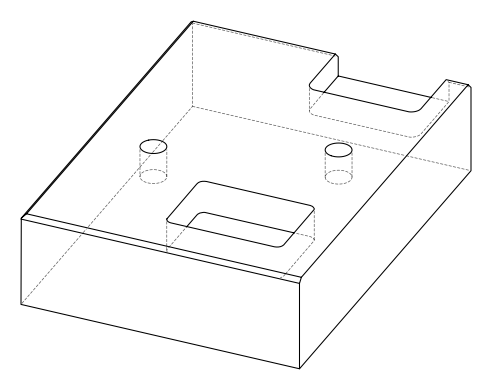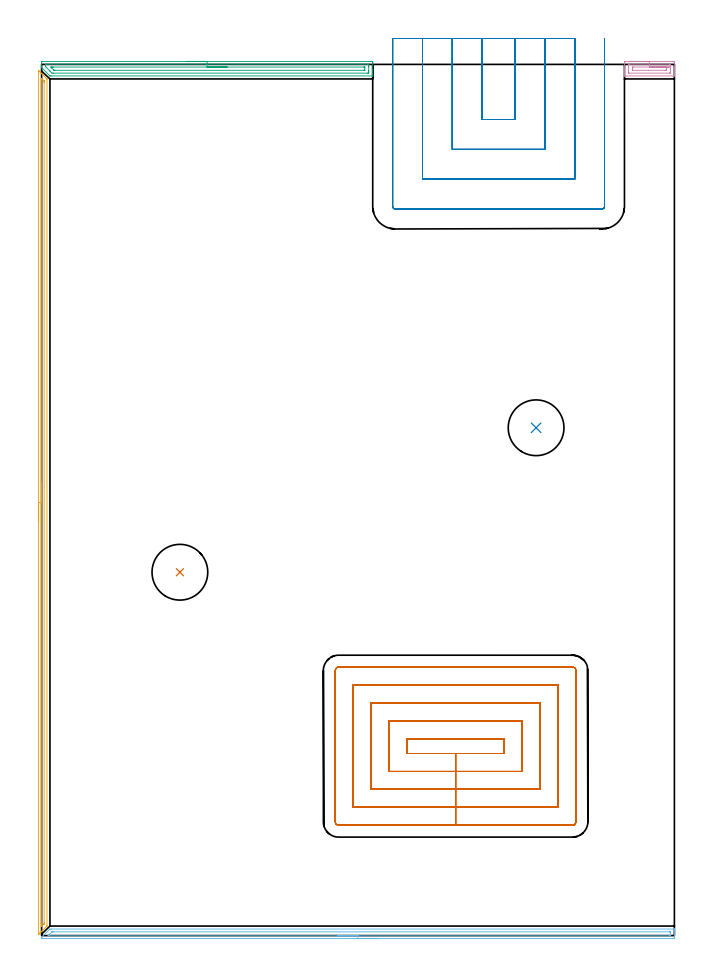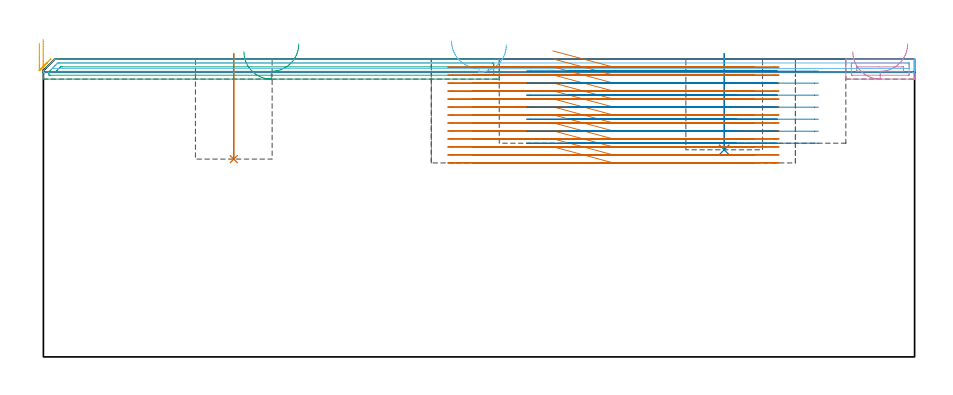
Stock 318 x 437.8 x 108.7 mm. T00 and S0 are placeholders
(PLAN: 8 operations, 3 tool changes, 69.1 min)
(1 INDEXABLE_INSERT_DRILL_BLIND_HOLE_FROM_SOLID | STEP1POCKET | UGT0302_007 | 0.16 min | 22452 mm3)
(2 INDEXABLE_INSERT_DRILL_BLIND_HOLE_FROM_SOLID_1 | STEP1POCKET_1 | UGT0302_007 | 0.14 min | 20363 mm3)
(3 AREA_MILL | FG_CHAMFER_SURFACE | UGT0205_001 | 4.16 min | 4556 mm3)
(4 AREA_MILL_1 | FG_CHAMFER_SURFACE_1 | UGT0205_001 | 0.8 min | 792 mm3)
(5 AREA_MILL_2 | FG_CHAMFER_SURFACE_2 | UGT0205_001 | 7.05 min | 3814 mm3)
(6 AREA_MILL_3 | FG_CHAMFER_SURFACE_3 | UGT0205_001 | 5.24 min | 3626 mm3)
(7 MILL_RECTANGULAR_POCKET | POCKET_RECTANGULAR_STRAIGHT | NXT0201_011 | Follow Part, ap 3, ae 75% | 35.49 min | 458490 mm3)
(8 MILL_SLOT | SLOT_PARTIAL_RECTANGULAR | UGT0201_094 | Follow Part, ap 5, ae 75% | 16.05 min | 319269 mm3)
(TOOL UGT0302_007 | Indexable Insert Drill 28mm | D28 PA180 FL50 Z2)
(TOOL UGT0205_001 | Chamfer Mill 20 x 3 x 45 deg. | D20 FL50 Z2)
(TOOL NXT0201_011 | ENDMILL 12mm [2P460-1200-NA 1630] | D12 FL38 Z6)
(TOOL UGT0201_094 | End mill 20 mm | D20 FL38 Z4)
(OP 1 INDEXABLE_INSERT_DRILL_BLIND_HOLE_FROM_SOLID)
G17 G21 G94 G90
T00 M6
G54
G17 G0 G90 X69.5 Y182.6 S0 M3
G43 Z118.7 H0
G94 G81 G98 Z72.2 F250. R110.7
G80
M5
M2
(OP 2 INDEXABLE_INSERT_DRILL_BLIND_HOLE_FROM_SOLID_1)
G17 G21 G94 G90
T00 M6
G54
G17 G0 G90 X248.5 Y255.2 S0 M3
G43 Z118.7 H0
G94 G81 G98 Z75.6 F250. R110.7
G80
M5
M2
(OP 3 AREA_MILL)
G17 G21 G94 G90
T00 M6
G54
G17 G0 G90 X73.2 Y439.3 S1061 M3
G43 Z118.7 H0
Z111.4
G94 G1 X73.238 Z110.528 F250.
X73.352 Z109.664
X73.541 Z108.812
X73.803 Z107.98
X74.137 Z107.174
X74.54 Z106.4
X75.008 Z105.664
X75.54 Z104.972
X76.129 Z104.329
X76.772 Z103.74
X77.464 Z103.209
X78.2 Z102.74
X78.974 Z102.337
X79.78 Z102.003
X80.612 Z101.741
X81.463 Z101.552
X82.328 Z101.438
X83.2 Z101.4
X165.244
X165.789 Y439.298 Z101.402
X166.328 Y439.294 Z101.404
X166.392 Y439.291 Z101.406
X166.4 Y438.758 Z101.939
Y435.206 Z105.488
Y434.645 Z106.051
Y434.318 Z106.378
Y433.758 Z106.939
Y433.43 Z107.265
Y432.775 Z107.924
Y432.4 Z108.3
Y432.036 Z108.655
X166.391 Y432.002 Z108.688
X166.236 Y432. Z108.7
X5.075
X4.2 Y432.007 Z108.693
X4.182 Y432.017 Z108.682
X0.106 Y436.094 Z104.604
X0.008 Y436.193 Z104.503
X0.003 Y436.211 Z104.486
X0. Y436.749 Z103.951
Y438.197 Z102.499
Y438.758 Z101.939
Y439.085 Z101.612
X0.002 Y439.291 Z101.405
X0.437 Y439.3 Z101.4
X83.2
Y437.886 Z102.814
X164.003 Y437.885 Z102.815
X164.39 Y437.87 Z102.83
X164.397 Y437.478 Z103.222
X164.399 Y436.982 Z103.718
X164.4 Y436.587 Z104.113
Y434.812 Z105.888
X164.399 Y434.318 Z106.382
X164.398 Y433.926 Z106.774
X164.39 Y433.43 Z107.27
X164.018 Y433.415 Z107.285
X164.003
X5.968
X5.232 Y433.43 Z107.27
X5.075 Y433.579 Z107.121
X4.332 Y434.318 Z106.382
X4.182 Y434.467 Z106.233
X2.397 Y436.255 Z104.445
X2.04 Y436.622 Z104.078
X2.01 Y436.676 Z104.024
X2.006 Y436.745 Z103.955
X2.002 Y436.85 Z103.85
X2.001 Y436.982 Z103.718
X2.002 Y437.374 Z103.326
X2.01 Y437.87 Z102.83
X2.381 Y437.885 Z102.815
X2.397
X83.2 Y437.886 Z102.814
Y436.472 Z104.228
X161.838 Y436.471 Z104.229
X162.217 Y436.469 Z104.231
X162.343 Y436.467 Z104.233
X162.381 Y436.465 Z104.235
X162.39 Y436.396 Z104.304
X162.396 Y436.275 Z104.425
X162.399 Y436.094 Z104.606
X162.398 Y435.027 Z105.673
X162.39 Y434.846 Z105.854
X162.378 Y434.835 Z105.865
X162.359 Y434.832 Z105.868
X162.312 Y434.83 Z105.87
X162.217 Y434.829 Z105.871
X161.704 Y434.828 Z105.872
X6.861 Y434.829 Z105.871
X6.346 Y434.83 Z105.87
X6.301 Y434.832 Z105.868
X6.282 Y434.835 Z105.865
X6.206 Y434.904 Z105.796
X6.046 Y435.056 Z105.644
X5.968 Y435.131 Z105.569
X5.893 Y435.206 Z105.494
X5.075 Y436.024 Z104.676
X5.005 Y436.094 Z104.606
X4.937 Y436.164 Z104.536
X4.806 Y436.304 Z104.396
X4.659 Y436.466 Z104.234
X4.7 Y436.468 Z104.232
X5.075 Y436.47 Z104.23
X5.589 Y436.471 Z104.229
X5.968 Y436.472 Z104.228
X83.2
X84.072 Z104.267
X84.936 Z104.38
X85.788 Z104.569
X86.62 Z104.832
X87.426 Z105.165
X88.2 Z105.568
X88.936 Z106.037
X89.628 Z106.568
X90.271 Z107.157
X90.86 Z107.801
X91.391 Z108.493
X91.86 Z109.228
X92.263 Z110.002
X92.597 Z110.808
X92.859 Z111.64
X93.048 Z112.492
X93.162 Z113.357
X93.2 Z114.228
G0 Z118.7
M5
M2
(OP 4 AREA_MILL_1)
G17 G21 G94 G90
T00 M6
G54
G17 G0 G90 X295.45 Y439.3 S1061 M3
G43 Z118.7 H0
Z111.4
G94 G1 X295.488 Z110.528 F250.
X295.602 Z109.664
X295.791 Z108.812
X296.053 Z107.98
X296.387 Z107.174
X296.79 Z106.4
X297.258 Z105.664
X297.79 Z104.972
X298.379 Z104.329
X299.022 Z103.74
X299.714 Z103.209
X300.45 Z102.74
X301.224 Z102.337
X302.03 Z102.003
X302.862 Z101.741
X303.713 Z101.552
X304.578 Z101.438
X305.45 Z101.4
X316.905
X317.447 Y439.298 Z101.402
X317.982 Y439.293 Z101.404
X317.993 Y439.291 Z101.405
X318. Y438.758 Z101.938
Y436.094 Z104.6
Y435.423 Z105.275
Y435.206 Z105.491
Y434.535 Z106.162
Y434.318 Z106.378
Y433.885 Z106.814
Y432.975 Z107.723
Y432.264 Z108.434
Y432.024 Z108.668
X317.991 Y432.003 Z108.689
X317.892 Y432. Z108.7
X293.008
X292.91 Y432.003 Z108.689
X292.908 Y432.022 Z108.67
X292.9 Y432.264 Z108.434
Y432.975 Z107.724
Y433.885 Z106.814
Y434.318 Z106.378
Y434.535 Z106.163
Y435.206 Z105.491
Y435.423 Z105.275
Y436.094 Z104.6
Y438.422 Z102.274
X292.902 Y438.758 Z101.938
X292.907 Y439.291 Z101.405
X292.917 Y439.293 Z101.404
X293.453 Y439.3 Z101.4
X305.45
Y437.886 Z102.814
X315.67 Y437.885 Z102.815
X315.99 Y437.87 Z102.83
X315.998 Y437.542 Z103.158
X316. Y436.982 Z103.718
Y436.652 Z104.048
X315.999 Y433.99 Z106.71
X315.99 Y433.43 Z107.27
X315.685 Y433.415 Z107.285
X315.67
X295.23
X294.91 Y433.43 Z107.27
X294.902 Y433.758 Z106.942
X294.9 Y434.318 Z106.382
Y434.648 Z106.052
X294.901 Y437.31 Z103.39
X294.91 Y437.87 Z102.83
X295.215 Y437.885 Z102.815
X295.23
X305.45 Y437.886 Z102.814
Y436.472 Z104.228
X313.892 Y436.471 Z104.229
X313.946 Y436.47 Z104.23
X313.978 Y436.468 Z104.232
X313.988 Y436.466 Z104.234
X313.992 Y436.416 Z104.284
X313.998 Y436.201 Z104.499
X314. Y436.094 Z104.606
Y435.987 Z104.713
Y435.206 Z105.494
X313.999 Y435.1 Z105.6
X313.991 Y434.991 Z105.709
X313.978 Y434.835 Z105.865
X313.892 Y434.834 Z105.866
X313.381 Y434.829 Z105.871
X304.939 Y434.828 Z105.872
X297.007 Y434.829 Z105.871
X296.954 Y434.83 Z105.87
X296.922 Y434.832 Z105.868
X296.911 Y434.834 Z105.866
X296.908 Y434.884 Z105.816
X296.902 Y435.099 Z105.601
X296.9 Y435.206 Z105.494
Y435.313 Z105.387
Y436.094 Z104.606
X296.901 Y436.2 Z104.5
X296.908 Y436.308 Z104.392
X296.922 Y436.465 Z104.235
X297.007 Y436.466 Z104.234
X297.519 Y436.471 Z104.229
X305.45 Y436.472 Z104.228
X306.322 Z104.267
X307.186 Z104.38
X308.038 Z104.569
X308.87 Z104.832
X309.676 Z105.165
X310.45 Z105.568
X311.186 Z106.037
X311.878 Z106.568
X312.521 Z107.157
X313.11 Z107.801
X313.641 Z108.493
X314.11 Z109.228
X314.513 Z110.002
X314.847 Z110.808
X315.109 Z111.64
X315.298 Z112.492
X315.412 Z113.357
X315.45 Z114.228
G0 Z118.7
M5
M2
(OP 5 AREA_MILL_2)
G17 G21 G94 G90
T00 M6
G54
G17 G0 G90 X-1.5 Y207.65 S1061 M3
G43 Z118.7 H0
Z114.5
G94 G1 Y207.688 Z113.628 F250.
Y207.802 Z112.764
Y207.991 Z111.912
Y208.253 Z111.08
Y208.587 Z110.274
Y208.99 Z109.5
Y209.459 Z108.764
Y209.99 Z108.072
Y210.579 Z107.429
Y211.222 Z106.84
Y211.914 Z106.309
Y212.65 Z105.84
Y213.424 Z105.437
Y214.23 Z105.103
Y215.062 Z104.841
Y215.914 Z104.652
Y216.779 Z104.538
Y217.65 Z104.5
X-1.499 Y434.665 Z104.499
X-1.494 Y434.683 Z104.504
X-1.469 Y434.665 Z104.529
X-1.269 Y434.469 Z104.731
X-1.206 Y434.406 Z104.794
X-0.711 Y433.914 Z105.284
X-0.562 Y433.763 Z105.436
X-0.421 Y433.622 Z105.577
X-0.274 Y433.477 Z105.721
X-0.134 Y433.336 Z105.863
X0.027 Y433.175 Z106.024
X0.163 Y433.039 Z106.159
X2.696 Y430.503 Z108.696
X2.698 Y430.498 Z108.698
X2.7 Y430.492 Z108.7
Y4.808
X2.698 Y4.802 Z108.698
X2.696 Y4.797 Z108.696
X0.163 Y2.261 Z106.159
X0.027 Y2.126 Z106.024
X-0.135 Y1.964 Z105.863
X-0.274 Y1.824 Z105.721
X-0.421 Y1.678 Z105.577
X-0.562 Y1.537 Z105.435
X-0.711 Y1.386 Z105.284
X-0.868 Y1.231 Z105.13
X-0.99 Y1.109 Z105.008
X-1.149 Y0.949 Z104.846
X-1.315 Y0.784 Z104.683
X-1.489 Y0.61 Z104.508
X-1.498 Y0.605 Z104.5
X-1.499 Z104.499
X-1.5 Y0.784 Z104.5
Y217.65
X-0.086 Z105.914
X-0.085 Y430.492 Z105.915
X-0.083 Y430.705 Z105.917
X-0.08 Y430.81 Z105.92
X-0.079 Y430.817 Z105.921
X-0.063 Y430.806 Z105.937
X-0.031 Y430.778 Z105.969
X0.258 Y430.492 Z106.258
X0.6 Y430.15 Z106.6
X1.151 Y429.598 Z107.151
X1.231 Y429.512 Z107.231
X1.277 Y429.461 Z107.277
X1.279 Y429.421 Z107.279
X1.283 Y429.247 Z107.283
X1.285 Y428.897 Z107.285
X1.286 Y428.703 Z107.286
X1.285 Y6.597 Z107.285
X1.281 Y5.901 Z107.281
X1.279 Y5.852 Z107.279
X1.257 Y5.819 Z107.257
X1.149 Y5.703 Z107.149
X0.431 Y4.981 Z106.431
X0.259 Y4.808 Z106.259
X0.068 Y4.622 Z106.068
X-0.015 Y4.543 Z105.985
X-0.079 Y4.486 Z105.921
X-0.082 Y4.612 Z105.918
X-0.084 Y4.808 Z105.916
X-0.085 Y5.235 Z105.915
X-0.086 Y5.51 Z105.914
Y217.65
Y218.522 Z105.952
Y219.387 Z106.066
Y220.238 Z106.255
Y221.07 Z106.517
Y221.876 Z106.851
Y222.65 Z107.254
Y223.386 Z107.723
Y224.078 Z108.254
Y224.721 Z108.843
Y225.311 Z109.486
Y225.842 Z110.179
Y226.31 Z110.914
Y226.713 Z111.688
Y227.047 Z112.494
Y227.309 Z113.326
Y227.498 Z114.178
Y227.612 Z115.043
Y227.65 Z115.914
G0 Z118.7
M5
M2
(OP 6 AREA_MILL_3)
G17 G21 G94 G90
T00 M6
G54
G17 G0 G90 X168.97 Y-1.5 S1061 M3
G43 Z118.7 H0
Z113.9
G94 G1 X168.932 Z113.029 F250.
X168.818 Z112.164
X168.63 Z111.312
X168.367 Z110.48
X168.033 Z109.674
X167.631 Z108.9
X167.162 Z108.164
X166.631 Z107.472
X166.041 Z106.829
X165.398 Z106.24
X164.706 Z105.709
X163.97 Z105.24
X163.196 Z104.837
X162.39 Z104.503
X161.558 Z104.241
X160.707 Z104.052
X159.842 Z103.938
X158.97 Z103.9
X0.407 Y-1.499 Z103.901
X0.101 Y-1.498 Z103.902
X0.055 Y-1.496 Z103.903
X0.001 Y-1.493 Z103.906
X-0.049 Y-1.486 Z103.912
X-0.057 Y-1.484 Z103.914
X-0.01 Y-1.147 Z104.252
X0.01 Y-0.898 Z104.501
X0.019 Y-0.886 Z104.513
X0.101 Y-0.799 Z104.601
X4.117 Y3.217 Z108.616
X4.197 Y3.294 Z108.692
X5.01 Y3.3 Z108.7
X317.84
X317.992 Y3.297 Z108.688
X317.993 Y3.292 Z108.683
X317.996 Y3.241 Z108.633
X318. Y2.859 Z108.259
Y2.434 Z107.833
Y1.793 Z107.188
Y0.579 Z105.976
Y0.007 Z105.401
Y-0.6 Z104.795
Y-0.886 Z104.509
X317.997 Y-1.49 Z103.906
X317.994 Y-1.492 Z103.904
X317.394 Y-1.5 Z103.9
X158.97
Y-0.086 Z105.314
X4.117 Y-0.085 Z105.315
X3.314 Y-0.083 Z105.317
X3.31 Y-0.079 Z105.321
X3.297 Y-0.065 Z105.335
X3.364 Y0.007 Z105.407
X3.738 Y0.387 Z105.787
X5.077 Y1.726 Z107.126
X5.147 Y1.793 Z107.193
X5.232 Y1.871 Z107.271
X5.532 Y1.88 Z107.28
X5.717 Y1.884 Z107.284
X5.81 Y1.886 Z107.286
X315.608 Y1.885 Z107.285
X315.701
X315.886 Y1.88 Z107.28
X315.991 Y1.877 Z107.277
X315.994 Y1.849 Z107.249
X315.997 Y1.793 Z107.193
X316. Y1.402 Z106.802
X315.999 Y-0.042 Z105.358
X315.995 Y-0.066 Z105.334
X315.991 Y-0.074 Z105.326
X315.977 Y-0.079 Z105.321
X315.794 Y-0.084 Z105.316
X315.701 Y-0.086 Z105.314
X158.97
X158.099 Z105.353
X157.234 Z105.466
X156.382 Z105.655
X155.55 Z105.918
X154.744 Z106.251
X153.97 Z106.654
X153.235 Z107.123
X152.542 Z107.654
X151.899 Z108.243
X151.31 Z108.887
X150.779 Z109.579
X150.31 Z110.314
X149.907 Z111.088
X149.573 Z111.894
X149.311 Z112.726
X149.122 Z113.578
X149.008 Z114.443
X148.97 Z115.314
G0 Z118.7
M5
M2
(OP 7 MILL_RECTANGULAR_POCKET)
G17 G21 G94 G90
T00 M6
G54
G17 G0 G90 X185.974 Y91.5 S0 M3
G43 Z118.7 H1
Z111.7
G94 G1 X208.05 Z105.785 F250.
X232.5 F500.
Y98.9
X183.6
Y91.5
X208.05
Y82.5
X241.5
Y107.9
X174.6
Y82.5
X208.05
Y73.5
X250.5
Y116.9
X165.6
Y73.5
X208.05
Y64.5
X259.5
Y125.9
X156.6
Y64.5
X208.05
Y55.5
X266.8
G3 X268.5 Y57.2 R1.7
G1 Y133.2
G3 X266.8 Y134.9 R1.7
G1 X149.3
G3 X147.6 Y133.2 R1.7
G1 Y57.2
G3 X149.3 Y55.5 R1.7
G1 X208.05
X209.05
G0 X185.974 Y91.5 Z108.785
G1 X208.05 Z102.869 F250.
X232.5 F500.
Y98.9
X183.6
Y91.5
X208.05
Y82.5
X241.5
Y107.9
X174.6
Y82.5
X208.05
Y73.5
X250.5
Y116.9
X165.6
Y73.5
X208.05
Y64.5
X259.5
Y125.9
X156.6
Y64.5
X208.05
Y55.5
X266.8
G3 X268.5 Y57.2 R1.7
G1 Y133.2
G3 X266.8 Y134.9 R1.7
G1 X149.3
G3 X147.6 Y133.2 R1.7
G1 Y57.2
G3 X149.3 Y55.5 R1.7
G1 X208.05
X209.05
G0 X185.974 Y91.5 Z105.869
G1 X208.05 Z99.954 F250.
X232.5 F500.
Y98.9
X183.6
Y91.5
X208.05
Y82.5
X241.5
Y107.9
X174.6
Y82.5
X208.05
Y73.5
X250.5
Y116.9
X165.6
Y73.5
X208.05
Y64.5
X259.5
Y125.9
X156.6
Y64.5
X208.05
Y55.5
X266.8
G3 X268.5 Y57.2 R1.7
G1 Y133.2
G3 X266.8 Y134.9 R1.7
G1 X149.3
G3 X147.6 Y133.2 R1.7
G1 Y57.2
G3 X149.3 Y55.5 R1.7
G1 X208.05
X209.05
G0 X185.974 Y91.5 Z102.954
G1 X208.05 Z97.038 F250.
X232.5 F500.
Y98.9
X183.6
Y91.5
X208.05
Y82.5
X241.5
Y107.9
X174.6
Y82.5
X208.05
Y73.5
X250.5
Y116.9
X165.6
Y73.5
X208.05
Y64.5
X259.5
Y125.9
X156.6
Y64.5
X208.05
Y55.5
X266.8
G3 X268.5 Y57.2 R1.7
G1 Y133.2
G3 X266.8 Y134.9 R1.7
G1 X149.3
G3 X147.6 Y133.2 R1.7
G1 Y57.2
G3 X149.3 Y55.5 R1.7
G1 X208.05
X209.05
G0 X185.974 Y91.5 Z100.038
G1 X208.05 Z94.123 F250.
X232.5 F500.
Y98.9
X183.6
Y91.5
X208.05
Y82.5
X241.5
Y107.9
X174.6
Y82.5
X208.05
Y73.5
X250.5
Y116.9
X165.6
Y73.5
X208.05
Y64.5
X259.5
Y125.9
X156.6
Y64.5
X208.05
Y55.5
X266.8
G3 X268.5 Y57.2 R1.7
G1 Y133.2
G3 X266.8 Y134.9 R1.7
G1 X149.3
G3 X147.6 Y133.2 R1.7
G1 Y57.2
G3 X149.3 Y55.5 R1.7
G1 X208.05
X209.05
G0 X185.974 Y91.5 Z97.123
G1 X208.05 Z91.208 F250.
X232.5 F500.
Y98.9
X183.6
Y91.5
X208.05
Y82.5
X241.5
Y107.9
X174.6
Y82.5
X208.05
Y73.5
X250.5
Y116.9
X165.6
Y73.5
X208.05
Y64.5
X259.5
Y125.9
X156.6
Y64.5
X208.05
Y55.5
X266.8
G3 X268.5 Y57.2 R1.7
G1 Y133.2
G3 X266.8 Y134.9 R1.7
G1 X149.3
G3 X147.6 Y133.2 R1.7
G1 Y57.2
G3 X149.3 Y55.5 R1.7
G1 X208.05
X209.05
G0 X185.974 Y91.5 Z94.208
G1 X208.05 Z88.292 F250.
X232.5 F500.
Y98.9
X183.6
Y91.5
X208.05
Y82.5
X241.5
Y107.9
X174.6
Y82.5
X208.05
Y73.5
X250.5
Y116.9
X165.6
Y73.5
X208.05
Y64.5
X259.5
Y125.9
X156.6
Y64.5
X208.05
Y55.5
X266.8
G3 X268.5 Y57.2 R1.7
G1 Y133.2
G3 X266.8 Y134.9 R1.7
G1 X149.3
G3 X147.6 Y133.2 R1.7
G1 Y57.2
G3 X149.3 Y55.5 R1.7
G1 X208.05
X209.05
G0 X185.974 Y91.5 Z91.292
G1 X208.05 Z85.377 F250.
X232.5 F500.
Y98.9
X183.6
Y91.5
X208.05
Y82.5
X241.5
Y107.9
X174.6
Y82.5
X208.05
Y73.5
X250.5
Y116.9
X165.6
Y73.5
X208.05
Y64.5
X259.5
Y125.9
X156.6
Y64.5
X208.05
Y55.5
X266.8
G3 X268.5 Y57.2 R1.7
G1 Y133.2
G3 X266.8 Y134.9 R1.7
G1 X149.3
G3 X147.6 Y133.2 R1.7
G1 Y57.2
G3 X149.3 Y55.5 R1.7
G1 X208.05
X209.05
G0 X185.974 Y91.5 Z88.377
G1 X208.05 Z82.462 F250.
X232.5 F500.
Y98.9
X183.6
Y91.5
X208.05
Y82.5
X241.5
Y107.9
X174.6
Y82.5
X208.05
Y73.5
X250.5
Y116.9
X165.6
Y73.5
X208.05
Y64.5
X259.5
Y125.9
X156.6
Y64.5
X208.05
Y55.5
X266.8
G3 X268.5 Y57.2 R1.7
G1 Y133.2
G3 X266.8 Y134.9 R1.7
G1 X149.3
G3 X147.6 Y133.2 R1.7
G1 Y57.2
G3 X149.3 Y55.5 R1.7
G1 X208.05
X209.05
G0 X185.974 Y91.5 Z85.462
G1 X208.05 Z79.546 F250.
X232.5 F500.
Y98.9
X183.6
Y91.5
X208.05
Y82.5
X241.5
Y107.9
X174.6
Y82.5
X208.05
Y73.5
X250.5
Y116.9
X165.6
Y73.5
X208.05
Y64.5
X259.5
Y125.9
X156.6
Y64.5
X208.05
Y55.5
X266.8
G3 X268.5 Y57.2 R1.7
G1 Y133.2
G3 X266.8 Y134.9 R1.7
G1 X149.3
G3 X147.6 Y133.2 R1.7
G1 Y57.2
G3 X149.3 Y55.5 R1.7
G1 X208.05
X209.05
G0 X185.974 Y91.5 Z82.546
G1 X208.05 Z76.631 F250.
X232.5 F500.
Y98.9
X183.6
Y91.5
X208.05
Y82.5
X241.5
Y107.9
X174.6
Y82.5
X208.05
Y73.5
X250.5
Y116.9
X165.6
Y73.5
X208.05
Y64.5
X259.5
Y125.9
X156.6
Y64.5
X208.05
Y55.5
X266.8
G3 X268.5 Y57.2 R1.7
G1 Y133.2
G3 X266.8 Y134.9 R1.7
G1 X149.3
G3 X147.6 Y133.2 R1.7
G1 Y57.2
G3 X149.3 Y55.5 R1.7
G1 X208.05
X209.05
G0 X185.974 Y91.5 Z79.631
G1 X208.05 Z73.715 F250.
X232.5 F500.
Y98.9
X183.6
Y91.5
X208.05
Y82.5
X241.5
Y107.9
X174.6
Y82.5
X208.05
Y73.5
X250.5
Y116.9
X165.6
Y73.5
X208.05
Y64.5
X259.5
Y125.9
X156.6
Y64.5
X208.05
Y55.5
X266.8
G3 X268.5 Y57.2 R1.7
G1 Y133.2
G3 X266.8 Y134.9 R1.7
G1 X149.3
G3 X147.6 Y133.2 R1.7
G1 Y57.2
G3 X149.3 Y55.5 R1.7
G1 X208.05
X209.05
G0 X185.974 Y91.5 Z76.715
G1 X208.05 Z70.8 F250.
X232.5 F500.
Y98.9
X183.6
Y91.5
X208.05
Y82.5
X241.5
Y107.9
X174.6
Y82.5
X208.05
Y73.5
X250.5
Y116.9
X165.6
Y73.5
X208.05
Y64.5
X259.5
Y125.9
X156.6
Y64.5
X208.05
Y55.5
X266.8
G3 X268.5 Y57.2 R1.7
G1 Y133.2
G3 X266.8 Y134.9 R1.7
G1 X149.3
G3 X147.6 Y133.2 R1.7
G1 Y57.2
G3 X149.3 Y55.5 R1.7
G1 X208.05
X209.05
G0 Z118.7
M5
M2
(OP 8 MILL_SLOT)
G17 G21 G94 G90
T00 M6
G54
G17 G0 G90 X221.4 Y450.8 S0 M3
G43 Z118.7 H0
Z104.314
G94 G1 Y447.8 F250.
Y410.1 F500.
X237.9
Y447.8
Y450.8 F250.
X206.4
Y447.8
Y395.1 F500.
X252.9
Y447.8
Y450.8 F250.
X191.4
Y447.8
Y380.1 F500.
X267.9
Y447.8
Y450.8 F250.
X176.4
Y447.8
Y366.5 F500.
G3 X177.8 Y365.1 R1.4
G1 X281.5
G3 X282.9 Y366.5 R1.4
G1 Y447.8
Y450.8 F250.
G0 X221.4 Z99.928
G1 Y447.8
Y410.1 F500.
X237.9
Y447.8
Y450.8 F250.
X206.4
Y447.8
Y395.1 F500.
X252.9
Y447.8
Y450.8 F250.
X191.4
Y447.8
Y380.1 F500.
X267.9
Y447.8
Y450.8 F250.
X176.4
Y447.8
Y366.5 F500.
G3 X177.8 Y365.1 R1.4
G1 X281.5
G3 X282.9 Y366.5 R1.4
G1 Y447.8
Y450.8 F250.
G0 X221.4 Z95.543
G1 Y447.8
Y410.1 F500.
X237.9
Y447.8
Y450.8 F250.
X206.4
Y447.8
Y395.1 F500.
X252.9
Y447.8
Y450.8 F250.
X191.4
Y447.8
Y380.1 F500.
X267.9
Y447.8
Y450.8 F250.
X176.4
Y447.8
Y366.5 F500.
G3 X177.8 Y365.1 R1.4
G1 X281.5
G3 X282.9 Y366.5 R1.4
G1 Y447.8
Y450.8 F250.
G0 X221.4 Z91.157
G1 Y447.8
Y410.1 F500.
X237.9
Y447.8
Y450.8 F250.
X206.4
Y447.8
Y395.1 F500.
X252.9
Y447.8
Y450.8 F250.
X191.4
Y447.8
Y380.1 F500.
X267.9
Y447.8
Y450.8 F250.
X176.4
Y447.8
Y366.5 F500.
G3 X177.8 Y365.1 R1.4
G1 X281.5
G3 X282.9 Y366.5 R1.4
G1 Y447.8
Y450.8 F250.
G0 X221.4 Z86.771
G1 Y447.8
Y410.1 F500.
X237.9
Y447.8
Y450.8 F250.
X206.4
Y447.8
Y395.1 F500.
X252.9
Y447.8
Y450.8 F250.
X191.4
Y447.8
Y380.1 F500.
X267.9
Y447.8
Y450.8 F250.
X176.4
Y447.8
Y366.5 F500.
G3 X177.8 Y365.1 R1.4
G1 X281.5
G3 X282.9 Y366.5 R1.4
G1 Y447.8
Y450.8 F250.
G0 X221.4 Z82.386
G1 Y447.8
Y410.1 F500.
X237.9
Y447.8
Y450.8 F250.
X206.4
Y447.8
Y395.1 F500.
X252.9
Y447.8
Y450.8 F250.
X191.4
Y447.8
Y380.1 F500.
X267.9
Y447.8
Y450.8 F250.
X176.4
Y447.8
Y366.5 F500.
G3 X177.8 Y365.1 R1.4
G1 X281.5
G3 X282.9 Y366.5 R1.4
G1 Y447.8
Y450.8 F250.
G0 X221.4 Z78.
G1 Y447.8
Y410.1 F500.
X237.9
Y447.8
Y450.8 F250.
X206.4
Y447.8
Y395.1 F500.
X252.9
Y447.8
Y450.8 F250.
X191.4
Y447.8
Y380.1 F500.
X267.9
Y447.8
Y450.8 F250.
X176.4
Y447.8
Y366.5 F500.
G3 X177.8 Y365.1 R1.4
G1 X281.5
G3 X282.9 Y366.5 R1.4
G1 Y447.8
Y450.8 F250.
G0 Z118.7
M5
M2
